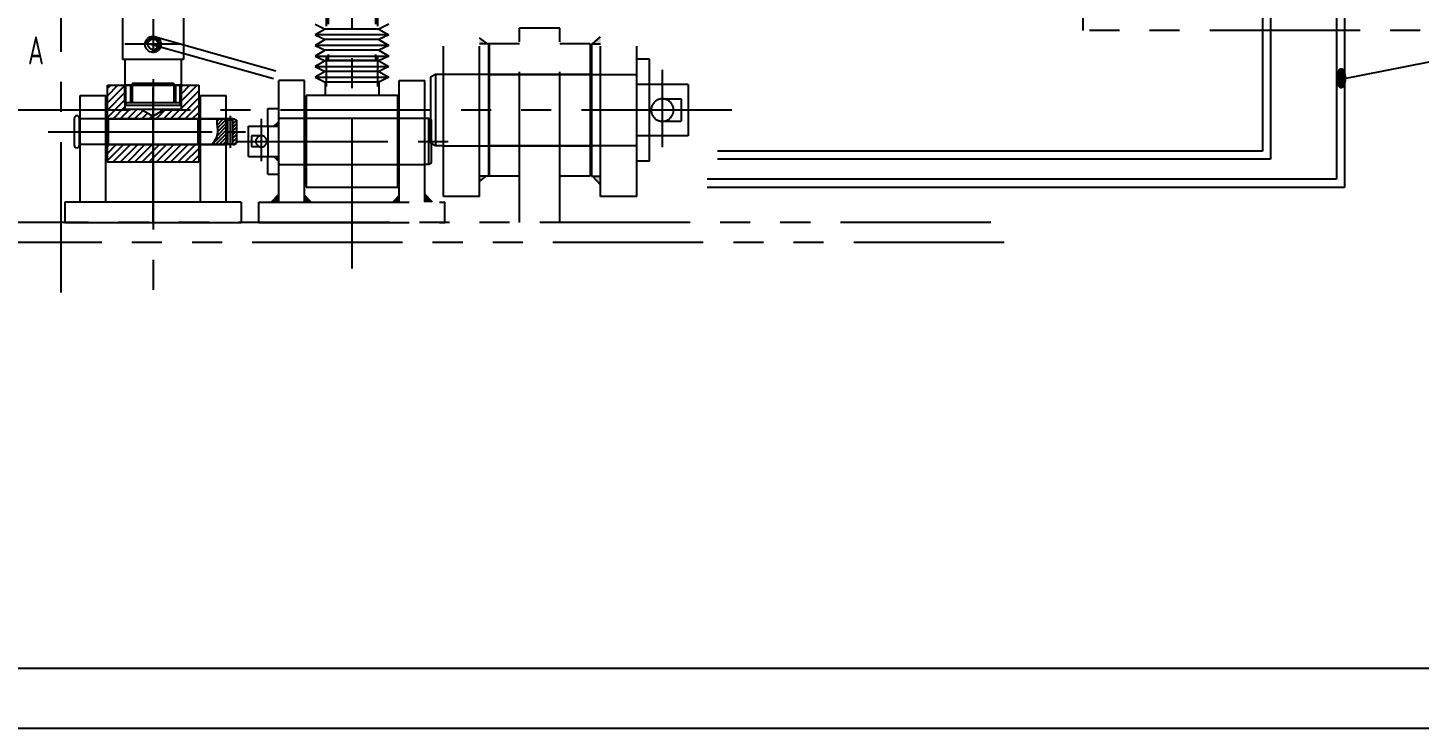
# Model space of a CAD drawing. Extents: x 0 to 6300, y -173 to 4455.
# Drawn here: x 1780 to 3515, y 0 to 873 of the extents above; entities that cross this region are included whole.
import ezdxf
from ezdxf.enums import TextEntityAlignment as Align

# ---------------------------------------------------------------- set-up
doc = ezdxf.new("R2010")
doc.units = 0
doc.header["$LTSCALE"] = 150
doc.header["$MEASUREMENT"] = 0
for name, pattern in [('F', [0.75, 0.5, -0.25]), ('G', [2, 1.25, -0.25, 0.25, -0.25]), ('K', [2.5, 1.25, -0.25, 0.25, -0.25, 0.25, -0.25])]:
    doc.linetypes.add(name, pattern=pattern)
for name, color, linetype in [('01', 7, 'CONTINUOUS'), ('02', 1, 'CONTINUOUS'), ('04', 2, 'F'), ('05', 4, 'G'), ('07', 6, 'K')]:
    doc.layers.add(name, color=color, linetype=linetype)
doc.styles.get("Standard").update_dxf_attribs({"font": 'isocp.shx', "width": 0.707, "bigfont": 'intecad.shx'})

# ---------------------------------------------------------------- blocks, each defined once
blk = doc.blocks.new('*U345', base_point=(3941.8, 1859.3))
at = {"layer": '01'}
for radius in [10, 6.4]:
    blk.add_circle((3941.8, 1859.3), radius, dxfattribs=at)
at = {"layer": '02'}
blk.add_arc((3941.8, 1859.3), 8, 260, 170, dxfattribs=at)
at = {"layer": '05'}
for p, q in [((3952.8, 1859.3), (3930.8, 1859.3)), ((3941.8, 1870.3), (3941.8, 1848.3))]:
    blk.add_line(p, q, dxfattribs=at)
blk = doc.blocks.new('BRD')
at = {"layer": '02', "linetype": 'Continuous'}
h = blk.add_hatch(dxfattribs=at)
h.set_pattern_fill('ANSI31', color=1, scale=2, style=0)
h.set_pattern_definition([(45, (-163.332, -849.9054), (-4.49013, 4.49013), [])])
h.paths.add_polyline_path([(-57, -505), (-56, -506), (0, -506), (0, -502.7), (-15.1, -494), (-35, -494), (-35, -489), (-35, -464), (-57, -464)])
h.paths.add_polyline_path([(35, -489), (35, -494), (15.1, -494), (0, -502.7), (0, -506), (56, -506), (57, -505), (57, -464), (35, -464)])
h.paths.add_polyline_path([(-56, -538), (-57, -539), (-57, -560), (0, -560), (0, -538)])
h.paths.add_polyline_path([(0, -560), (57, -560), (57, -539), (56, -538), (0, -538)])
h = blk.add_hatch(dxfattribs=at)
h.set_pattern_fill('ANSI31', color=1, style=0)
h.set_pattern_definition([(45, (-212.375, -924.0827), (-2.245064, 2.245064), [])])
edge = h.paths.add_edge_path()
edge.add_line((93, -507), (92, -506))
edge.add_line((92, -506), (79.7, -506))
edge.add_spline(control_points=[(79.7, -506), (79.6, -508.1), (79.5, -513.3), (80.2, -518.8), (80.2, -522)], knot_values=[0, 0, 0, 0, 6.288183, 15.84942, 15.84942, 15.84942, 15.84942], degree=3, periodic=0)
edge.add_line((80.2, -522), (93, -522))
edge.add_line((93, -522), (93, -507))
edge = h.paths.add_edge_path()
edge.add_line((93, -522), (80.2, -522))
edge.add_spline(control_points=[(80.2, -522), (80.2, -523.7), (79.7, -529.5), (76.1, -534.5), (73.5, -538)], knot_values=[15.84942, 15.84942, 15.84942, 15.84942, 21.011991, 33.618623, 33.618623, 33.618623, 33.618623], degree=3, periodic=0)
edge.add_line((73.5, -538), (92, -538))
edge.add_line((92, -538), (93, -537))
edge.add_line((93, -537), (93, -522))
h.paths.add_polyline_path([(101, -506), (100, -506), (99, -507), (99, -522), (101, -522)])
h.paths.add_polyline_path([(104, -507.7), (101, -506), (101, -522), (104, -522)])
h.paths.add_polyline_path([(101, -522), (99, -522), (99, -537), (100, -538), (101, -538)])
h.paths.add_polyline_path([(104, -522), (101, -522), (101, -538), (104, -536.3)])
at = {"layer": '01'}
for p, q in [((28.6, 31.7), (-28.6, 31.7)), ((-28.6, 31.7), (-28.6, -44.5)), ((28.6, -44.5), (28.6, 31.7)), ((-13, -19.5), (-13.1, -15.4)), ((13, -19.5), (13.1, -15.9)), ((-13, -19.5), (-15, -21.5)), ((-15, -21.5), (15, -21.5)), ((13, -19.5), (-13, -19.5)), ((13, -19.5), (15, -21.5)), ((-28.6, -44.5), (28.6, -44.5)), ((17.5, -47.5), (-17.5, -47.5)), ((15, -44.5), (-15, -44.5)), ((-13, -44.5), (-13, -47.5)), ((13, -44.5), (13, -47.5)), ((35, -127), (-35, -127)), ((35, -149), (-35, -149)), ((-38, -181), (-38, -432)), ((38, -181), (-38, -181)), ((38, -181), (38, -432)), ((38, -432), (-38, -432)), ((-57, -464), (57, -464)), ((-57, -560), (-57, -464)), ((35, -464), (-35, -464)), ((57, -464), (57, -560)), ((-91, -477), (-59, -477)), ((59, -477), (91, -477)), ((35, -486), (-35, -486)), ((-34, -486), (-34, -489)), ((34, -486), (34, -489)), ((96, -502), (96, -542)), ((-98, -539), (-98, -505)), ((-92, -505), (-92, -539)), ((100, -506), (-91, -506)), ((92, -506), (93, -507)), ((93, -507), (93, -537)), ((93, -507), (99, -507)), ((100, -506), (99, -507)), ((99, -507), (99, -537)), ((100, -506), (101, -506)), ((101, -506), (104, -507.7)), ((104, -507.7), (104, -536.3)), ((93, -537), (92, -538)), ((93, -537), (99, -537)), ((100, -538), (99, -537)), ((101, -538), (104, -536.3)), ((100, -538), (-91, -538)), ((100, -538), (101, -538)), ((57, -560), (-57, -560)), ((110, -610), (-110, -610)), ((-110, -610), (-110, -635)), ((110, -610), (110, -635)), ((-110, -635), (110, -635))]:
    blk.add_line(p, q, dxfattribs=at)
at = {"layer": '01', "color": 7, "linetype": 'Continuous'}
for p, q in [((28.6, 15.9), (-28.6, 15.9)), ((-13.6, -15.9), (-28.6, -15.9)), ((28.6, -15.9), (13.1, -15.9)), ((-15, -21.5), (-15, -44.5)), ((15, -21.5), (15, -44.5)), ((-17.5, -47.5), (-17.5, -127)), ((17.5, -47.5), (17.5, -127)), ((-35, -127), (-35, -181)), ((35, -127), (35, -181)), ((-35, -432), (-35, -486)), ((35, -432), (35, -486)), ((-35, -486), (-35, -464)), ((35, -486), (35, -464)), ((-91, -610), (-91, -477)), ((-59, -610), (-59, -477)), ((59, -610), (59, -477)), ((91, -610), (91, -477)), ((-35, -489), (35, -489)), ((-35, -489), (-35, -494)), ((-35, -494), (35, -494)), ((-15.1, -494), (0, -502.7)), ((15.1, -494), (0, -502.7)), ((35, -489), (35, -494)), ((-57, -505), (-56, -506)), ((-56, -506), (56, -506)), ((-56, -506), (-56, -538)), ((56, -506), (57, -505)), ((56, -506), (56, -538)), ((-56, -538), (-57, -539)), ((-56, -538), (56, -538)), ((56, -538), (57, -539))]:
    blk.add_line(p, q, dxfattribs=at)
at = {"layer": '01'}
for centre, radius, start, end in [((-95, -505), 3, 0, 180), ((-91, -505), 1, 180, 270), ((-95, -539), 3, 180, 0), ((-91, -539), 1, 90, 180), ((-91, -539), 1, 90, 180)]:
    blk.add_arc(centre, radius, start, end, dxfattribs=at)
at = {"layer": '01', "color": 7, "linetype": 'Continuous'}
blk.add_spline([(13.1, -15.9), (12.6, -15.4), (12.1, -15), (11.5, -14.6), (11, -14.1), (10.4, -13.7), (9.8, -13.2), (9.2, -12.8), (8.5, -12.3), (7.8, -11.8), (7.1, -11.3), (6.3, -10.8), (5.4, -10.3), (4.3, -9.7), (3, -9.2), (-0.3, -8.6), (-3.5, -9.2), (-4.8, -9.7), (-5.9, -10.3), (-6.8, -10.8), (-7.6, -11.3), (-8.3, -11.8), (-9, -12.3), (-9.7, -12.8), (-10.3, -13.2), (-10.9, -13.7), (-11.5, -14.1), (-12, -14.6), (-12.6, -15), (-13.1, -15.4), (-13.6, -15.9)], degree=3, dxfattribs=at)
at = {"layer": '01'}
blk.add_spline([(79.7, -506), (79.7, -512.3), (79.7, -527), (73.5, -538)], degree=3, dxfattribs=at)
at = {"layer": '02'}
for p, q in [((-15, -21.5), (-15, -15.9)), ((15, -21.5), (15, -15.9)), ((-35, -486), (-35, -489)), ((35, -486), (35, -489))]:
    blk.add_line(p, q, dxfattribs=at)
at = {"layer": '02', "color": 1, "linetype": 'Continuous'}
for p, q in [((-13, -19.5), (-13, -44.5)), ((13, -19.5), (13, -44.5)), ((-33, -127), (-33, -149)), ((33, -127), (33, -149)), ((-34, -486), (-34, -464)), ((34, -486), (34, -464))]:
    blk.add_line(p, q, dxfattribs=at)
at = {"layer": '04', "color": 2, "linetype": 'F'}
for p, q in [((28.6, 19), (-28.6, 19)), ((-28, -464), (-28, -486)), ((26, -462), (-26, -462)), ((-26, -462), (-26, -486)), ((26, -462), (26, -486)), ((28, -464), (28, -486)), ((-59, -506), (-91, -506)), ((59, -506), (91, -506)), ((-59, -538), (-91, -538)), ((59, -538), (91, -538))]:
    blk.add_line(p, q, dxfattribs=at)
at = {"layer": '05', "color": 4, "linetype": 'G'}
for p, q in [((0, 143.4), (0, -720.6)), ((0, -44.5), (0, 38.3)), ((40.4, 0), (-36.9, 0)), ((35, -200), (-35, -200)), ((35, -413), (-35, -413)), ((0, -464), (0, -560)), ((0, -635), (0, -467.2)), ((-130.8, -522), (115.4, -522)), ((-113.8, -522), (107, -522)), ((-62.3, -522), (12, -522)), ((32.9, -522), (64.9, -522))]:
    blk.add_line(p, q, dxfattribs=at)
at = {"layer": '01'}
for p in [(0, -200), (0, -413)]:
    blk.add_blockref('*U345', p, dxfattribs=at)
blk = doc.blocks.new('*U370')
at = {"layer": '01'}
blk.add_lwpolyline([(25, 5), (415, 5)], dxfattribs=at)
at = {"layer": '02'}
blk.add_lwpolyline([(0, 0), (420, 0)], dxfattribs=at)

msp = doc.modelspace()

# ---------------------------------------------------------------- hatches: boundary and pattern name
at = {"layer": '07', "linetype": 'K'}
h = msp.add_hatch(color=6, dxfattribs=at)
h.paths.add_polyline_path([(2343.18, 860.59), (2343.18, 853.17), (2353.18, 853.17)])
h.paths.add_polyline_path([(2351.24, 688.17), (2343.18, 688.17), (2343.18, 681.85)])
h = msp.add_hatch(color=6, dxfattribs=at)
h.paths.add_polyline_path([(2494.18, 677.6), (2494.18, 688.17), (2484.18, 688.17)])
h.paths.add_polyline_path([(2494.18, 853.17), (2494.18, 861.92), (2484.18, 853.17)])
for points in [[(2093.18, 756.62), (2086.88, 750.67), (2093.18, 750.67)], [(2093.18, 706.71), (2086.88, 712.67), (2093.18, 712.67)], [(2093.18, 655.67), (2083.62, 655.67), (2093.18, 665.84)], [(2125.18, 665.84), (2134.73, 655.67), (2125.18, 655.67)], [(2243.18, 665.84), (2233.62, 655.67), (2243.18, 655.67)], [(2275.18, 665.84), (2284.73, 655.67), (2275.18, 655.67)]]:
    msp.add_hatch(color=6, dxfattribs=at).paths.add_polyline_path(points)

# ---------------------------------------------------------------- linework, layer by layer
at = {"layer": '01'}
for p, q in [((3411.77, 1031.76), (3411.77, 684.33)), ((3421.77, 1031.76), (3421.77, 674.33)), ((3319.55, 1007.62), (3319.55, 719.59)), ((3329.55, 1007.62), (3329.55, 709.59)), ((1933.47, 853.04), (2086.38, 810.03)), ((1936.18, 862.67), (2089.09, 819.65)), ((3319.55, 719.59), (2639.81, 719.59)), ((3329.55, 709.59), (2639.81, 709.59)), ((3411.77, 684.33), (2626.88, 684.33)), ((3421.77, 674.33), (2626.88, 674.33))]:
    msp.add_line(p, q, dxfattribs=at)
at = {"layer": '02'}
msp.add_line((3417.57, 809.09), (4030.45, 931.04), dxfattribs=at)
at = {"layer": '05'}
for p, q in [((2184.18, 1960.54), (2184.18, 545.1)), ((1821.68, 543.28), (1821.68, 1307.99))]:
    msp.add_line(p, q, dxfattribs=at)
at = {"layer": '07', "color": 6, "linetype": 'K'}
for p, q in [((2154.68, 1440.17), (2154.68, 832.67)), ((2213.68, 1440.17), (2213.68, 832.67)), ((2152.18, 1437.67), (2152.18, 788.67)), ((2216.18, 1437.67), (2216.18, 788.67)), ((2539.18, 662.93), (2539.18, 1068.67)), ((2298.18, 662.93), (2298.18, 916.67)), ((2343.18, 662.93), (2343.18, 916.67)), ((2494.18, 662.93), (2494.18, 916.67)), ((2138.38, 877.75), (2150.87, 871.71)), ((2150.87, 871.71), (2138.38, 864.53)), ((2217.49, 871.71), (2150.87, 871.71)), ((2229.98, 877.75), (2217.49, 871.71)), ((2217.49, 871.71), (2229.98, 864.53)), ((2393.18, 630.67), (2393.18, 872.67)), ((2443.18, 872.67), (2393.18, 872.67)), ((2443.18, 630.67), (2443.18, 872.67)), ((2138.38, 864.53), (2150.87, 858.49)), ((2229.98, 864.53), (2138.38, 864.53)), ((2150.87, 858.49), (2138.38, 851.3)), ((2138.38, 851.3), (2150.87, 845.26)), ((2229.98, 851.3), (2138.38, 851.3)), ((2217.49, 858.49), (2150.87, 858.49)), ((2229.98, 864.53), (2217.49, 858.49)), ((2217.49, 858.49), (2229.98, 851.3)), ((2229.98, 851.3), (2217.49, 845.26)), ((2353.18, 853.17), (2343.18, 860.59)), ((2354.68, 853.17), (2343.18, 853.17)), ((2354.68, 688.17), (2354.68, 853.17)), ((2355.18, 853.17), (2355.18, 688.17)), ((2393.18, 853.17), (2355.18, 853.17)), ((2481.18, 853.17), (2443.18, 853.17)), ((2481.18, 853.17), (2481.18, 688.17)), ((2482.68, 853.17), (2482.68, 688.17)), ((2482.68, 853.17), (2494.18, 853.17)), ((2484.18, 853.17), (2494.18, 861.92)), ((2150.87, 845.26), (2138.38, 838.08)), ((2138.38, 838.08), (2150.87, 832.04)), ((2138.38, 838.08), (2229.98, 838.08)), ((2217.49, 845.26), (2150.87, 845.26)), ((2217.49, 845.26), (2229.98, 838.08)), ((2229.98, 838.08), (2217.49, 832.04)), ((2555.18, 834.17), (2539.18, 834.17)), ((2555.18, 802.67), (2555.18, 834.17)), ((2150.87, 832.04), (2138.38, 824.85)), ((2138.38, 824.85), (2150.87, 818.82)), ((2138.38, 824.85), (2229.98, 824.85)), ((2150.87, 818.82), (2138.38, 811.63)), ((2217.49, 832.04), (2150.87, 832.04)), ((2217.49, 818.82), (2150.87, 818.82)), ((2216.18, 832.67), (2152.18, 832.67)), ((2217.49, 832.04), (2229.98, 824.85)), ((2229.98, 824.85), (2217.49, 818.82)), ((2217.49, 818.82), (2229.98, 811.63)), ((2571.18, 724.47), (2571.18, 820.67)), ((2093.18, 655.67), (2093.18, 807.67)), ((2125.18, 807.67), (2093.18, 807.67)), ((2125.18, 655.67), (2125.18, 807.67)), ((2138.38, 811.63), (2150.87, 805.59)), ((2138.38, 811.63), (2229.98, 811.63)), ((2150.87, 805.59), (2150.87, 788.67)), ((2217.49, 805.59), (2150.87, 805.59)), ((2229.98, 811.63), (2217.49, 805.59)), ((2217.49, 805.59), (2217.49, 788.67)), ((2243.18, 655.67), (2243.18, 807.67)), ((2243.18, 807.67), (2275.18, 807.67)), ((2275.18, 655.67), (2275.18, 807.67)), ((2288.18, 815.17), (2282.18, 811.7)), ((2282.18, 811.7), (2282.18, 759.01)), ((2298.18, 815.17), (2288.18, 815.17)), ((2288.18, 815.17), (2288.18, 726.17)), ((2354.68, 815.17), (2298.18, 815.17)), ((2354.68, 815.17), (2482.68, 815.17)), ((2481.18, 815.17), (2355.18, 815.17)), ((2482.68, 815.17), (2539.18, 815.17)), ((2603.18, 802.67), (2539.18, 802.67)), ((2555.18, 738.67), (2555.18, 802.67)), ((2603.18, 802.67), (2603.18, 738.67)), ((2241.18, 788.67), (2127.18, 788.67)), ((2127.18, 788.67), (2127.18, 674.67)), ((2216.18, 788.67), (2152.18, 788.67)), ((2241.18, 674.67), (2241.18, 788.67)), ((2571.18, 784.67), (2594.83, 784.67)), ((2594.83, 784.67), (2594.83, 756.67)), ((2657.69, 770.67), (959.36, 770.67)), ((2079.18, 750.67), (2079.18, 772.67)), ((2079.18, 772.67), (2093.18, 772.67)), ((2055.18, 750.67), (2093.18, 750.67)), ((2055.18, 712.67), (2055.18, 750.67)), ((2071.18, 707.02), (2071.18, 759.6)), ((2079.18, 750.67), (2079.18, 712.67)), ((2086.88, 750.67), (2093.18, 756.62)), ((2093.18, 760.67), (2125.18, 760.67)), ((2127.18, 760.17), (2125.18, 760.17)), ((2127.18, 760.67), (2241.18, 760.67)), ((2243.18, 760.17), (2241.18, 760.17)), ((2243.18, 760.67), (2275.18, 760.67)), ((2280.18, 760.17), (2275.18, 760.17)), ((2280.18, 760.17), (2283.18, 758.44)), ((2280.18, 703.17), (2280.18, 760.17)), ((2282.18, 759.01), (2282.18, 729.63)), ((2283.18, 704.9), (2283.18, 758.44)), ((2571.18, 756.67), (2594.83, 756.67)), ((2041.53, 731.67), (2309.99, 731.67)), ((2071.18, 738.67), (2058.84, 738.67)), ((2058.84, 738.67), (2058.84, 724.67)), ((2283.18, 729.06), (2282.18, 729.63)), ((2288.18, 726.17), (2283.18, 729.06)), ((2603.18, 738.67), (2539.18, 738.67)), ((2555.18, 707.17), (2555.18, 738.67)), ((2055.18, 712.67), (2093.18, 712.67)), ((2071.18, 724.67), (2058.84, 724.67)), ((2079.18, 690.67), (2079.18, 712.67)), ((2086.88, 712.67), (2093.18, 706.71)), ((2298.18, 726.17), (2288.18, 726.17)), ((2298.18, 726.17), (2354.68, 726.17)), ((2354.68, 726.17), (2482.68, 726.17)), ((2481.18, 726.17), (2355.18, 726.17)), ((2539.18, 726.17), (2482.68, 726.17)), ((2093.18, 702.67), (2125.18, 702.67)), ((2125.18, 703.17), (2127.18, 703.17)), ((2127.18, 702.67), (2241.18, 702.67)), ((2241.18, 703.17), (2243.18, 703.17)), ((2243.18, 702.67), (2275.18, 702.67)), ((2275.18, 703.17), (2280.18, 703.17)), ((2280.18, 703.17), (2283.18, 704.9)), ((2555.18, 707.17), (2539.18, 707.17)), ((2079.18, 690.67), (2093.18, 690.67)), ((2351.24, 688.17), (2343.18, 681.85)), ((2354.68, 688.17), (2343.18, 688.17)), ((2393.18, 688.17), (2355.18, 688.17)), ((2481.18, 688.17), (2443.18, 688.17)), ((2482.68, 688.17), (2494.18, 688.17)), ((2484.18, 688.17), (2494.18, 677.6)), ((2083.62, 655.67), (2093.18, 665.84)), ((2127.18, 674.67), (2241.18, 674.67)), ((2284.73, 655.67), (2275.18, 665.84)), ((2343.18, 662.93), (2298.18, 662.93)), ((2539.18, 662.93), (2494.18, 662.93)), ((2068.18, 655.67), (2300.18, 655.67)), ((2068.18, 630.67), (2068.18, 655.67)), ((2300.18, 630.67), (2300.18, 655.67)), ((2980.79, 630.67), (917.36, 630.67)), ((2068.18, 630.67), (2300.18, 630.67)), ((2997.27, 605.67), (862.88, 605.67))]:
    msp.add_line(p, q, dxfattribs=at)
at = {"layer": '07'}
msp.add_lwpolyline([(3096.02, 1994.3), (3816.13, 1994.3), (3816.13, 869.9), (3096.02, 869.9)], close=True, dxfattribs=at)
at = {"layer": '07', "color": 6, "linetype": 'K'}
for centre, radius, start, end in [((2538.18, 816.17), 1, 270, 0), ((2571.18, 770.67), 14, 90, 270), ((2571.18, 770.67), 14, 270, 90), ((2094.18, 761.17), 1, 180, 270), ((2071.18, 731.67), 7, 90, 270), ((2071.18, 731.67), 7, 270, 90), ((2538.18, 725.17), 1, 0, 90), ((2094.18, 702.17), 1, 90, 180)]:
    msp.add_arc(centre, radius, start, end, dxfattribs=at)

# ---------------------------------------------------------------- block references
at = {"layer": '01', "xscale": 15, "yscale": 15, "zscale": 15}
msp.add_blockref('*U370', (0, 0), dxfattribs=at)
at = {"layer": '01'}
msp.add_blockref('BRD', (1936.18, 1265.67), dxfattribs=at)

# ---------------------------------------------------------------- texts
at = {"layer": '01', "insert": (1780.13, 862.62), "char_height": 35, "width": 8.94, "attachment_point": 1}
msp.add_mtext('A', dxfattribs=at)
at = {"layer": '02', "width": 0.605172}
msp.add_text('\\M+5A1F1', height=24, dxfattribs=at).set_placement((3410.37, 797.09), (3424.77, 797.09), align=Align.FIT)

doc.saveas('drawing.dxf')
